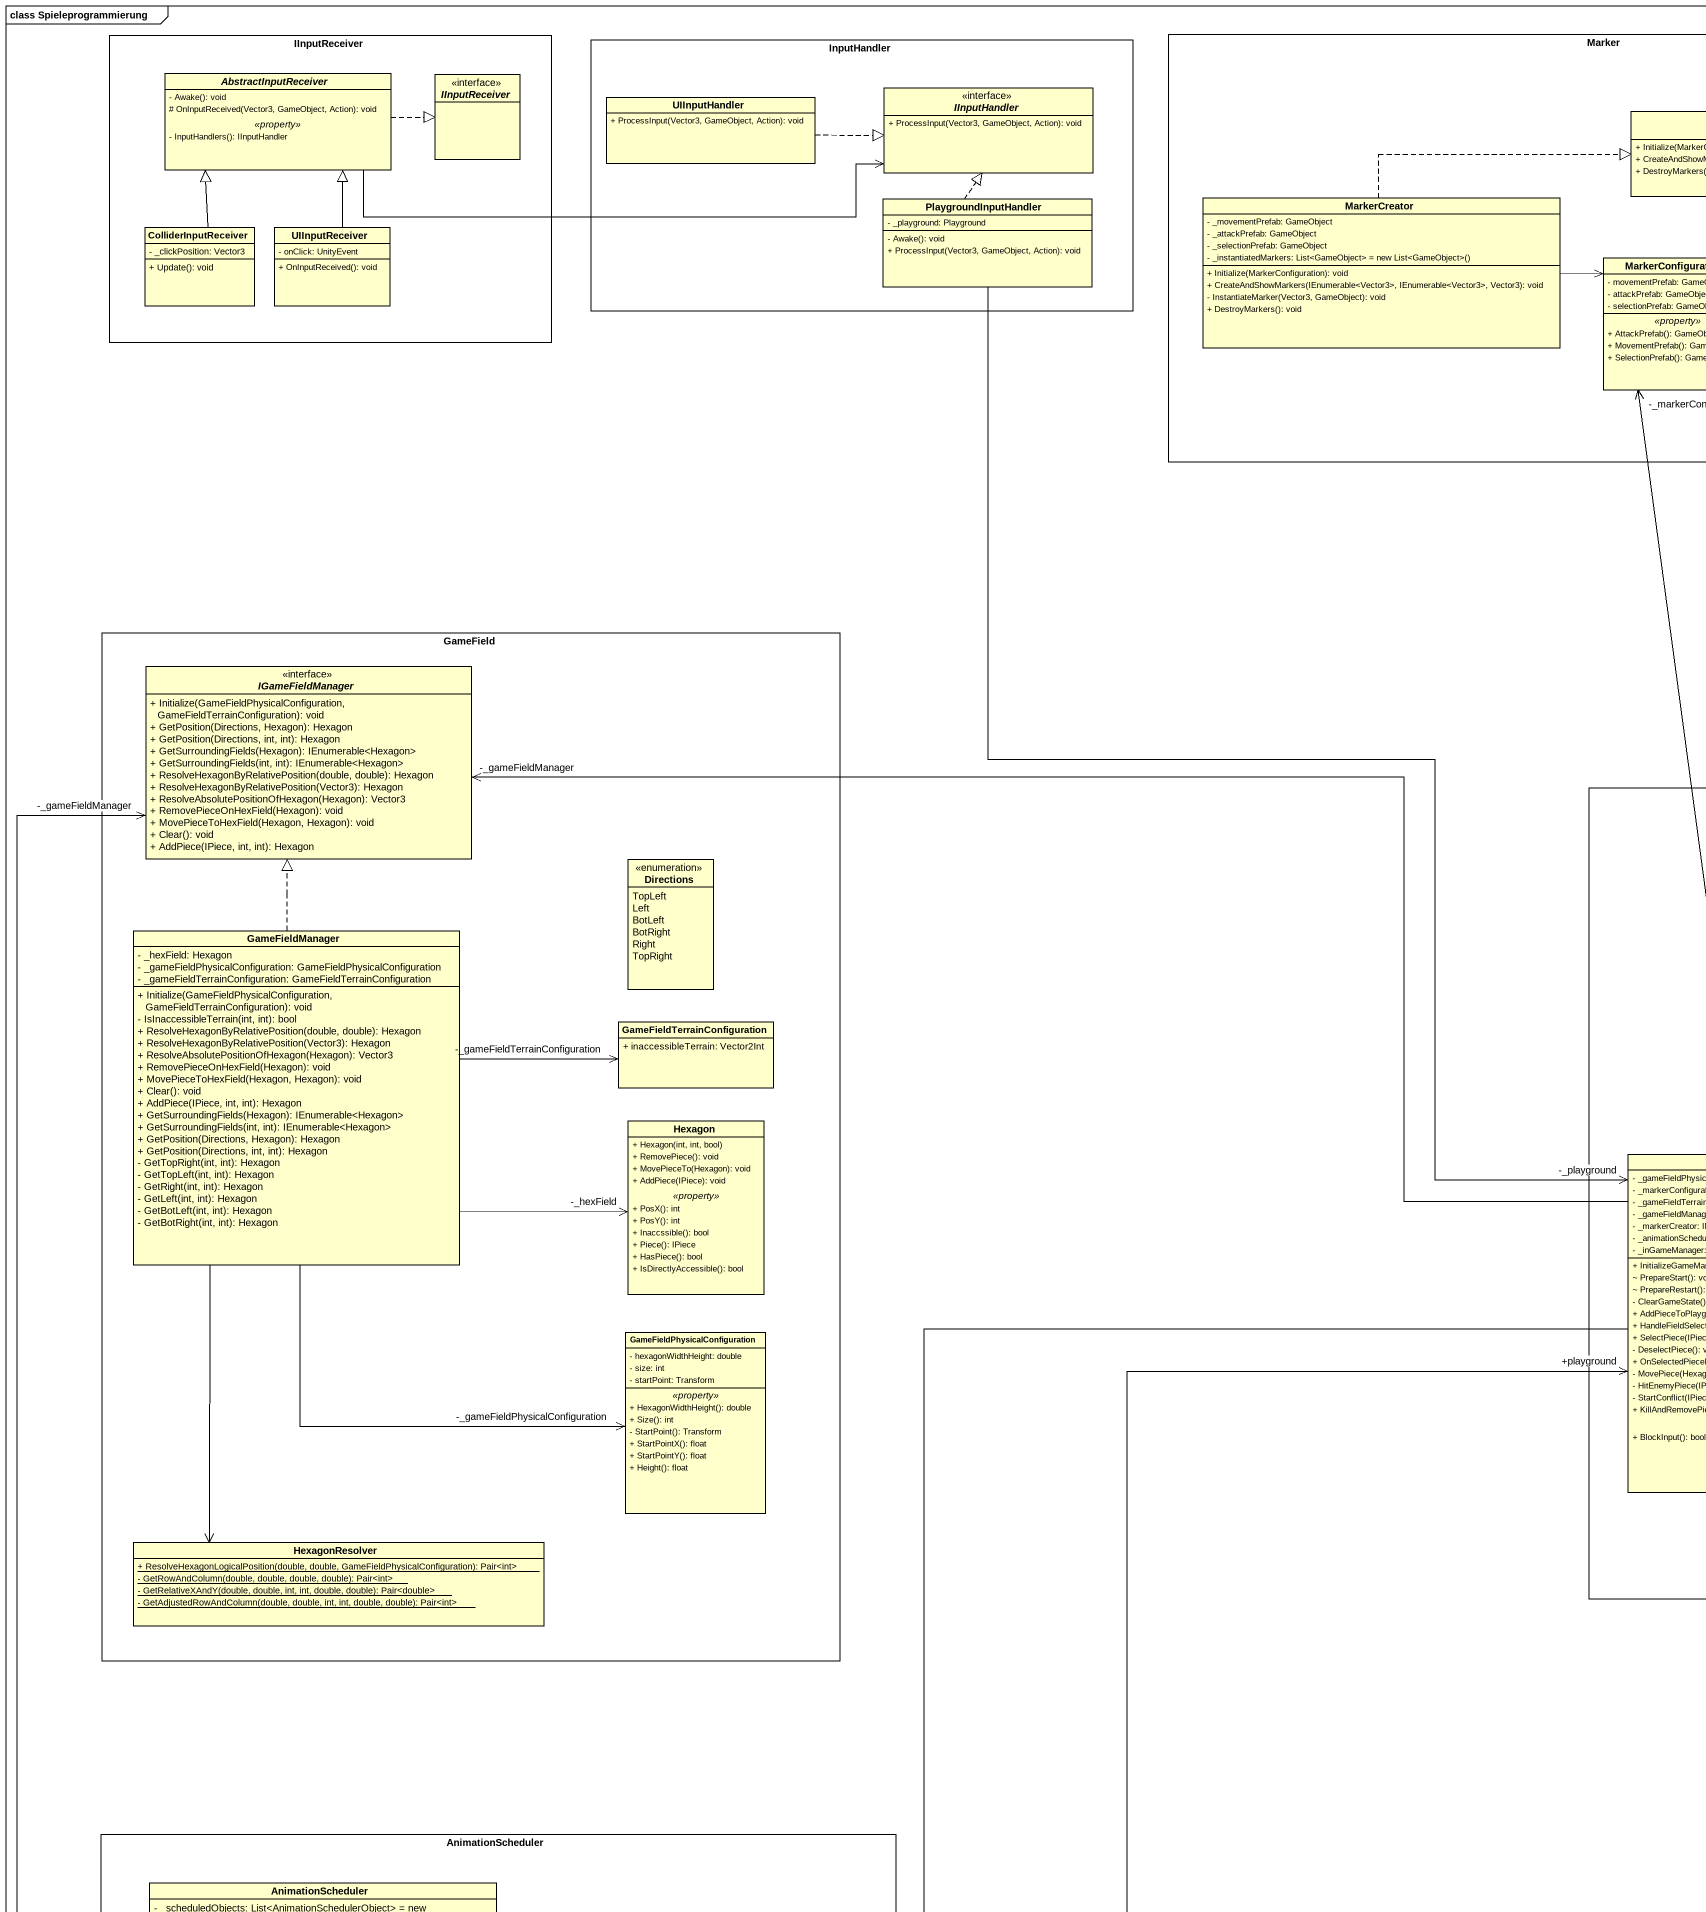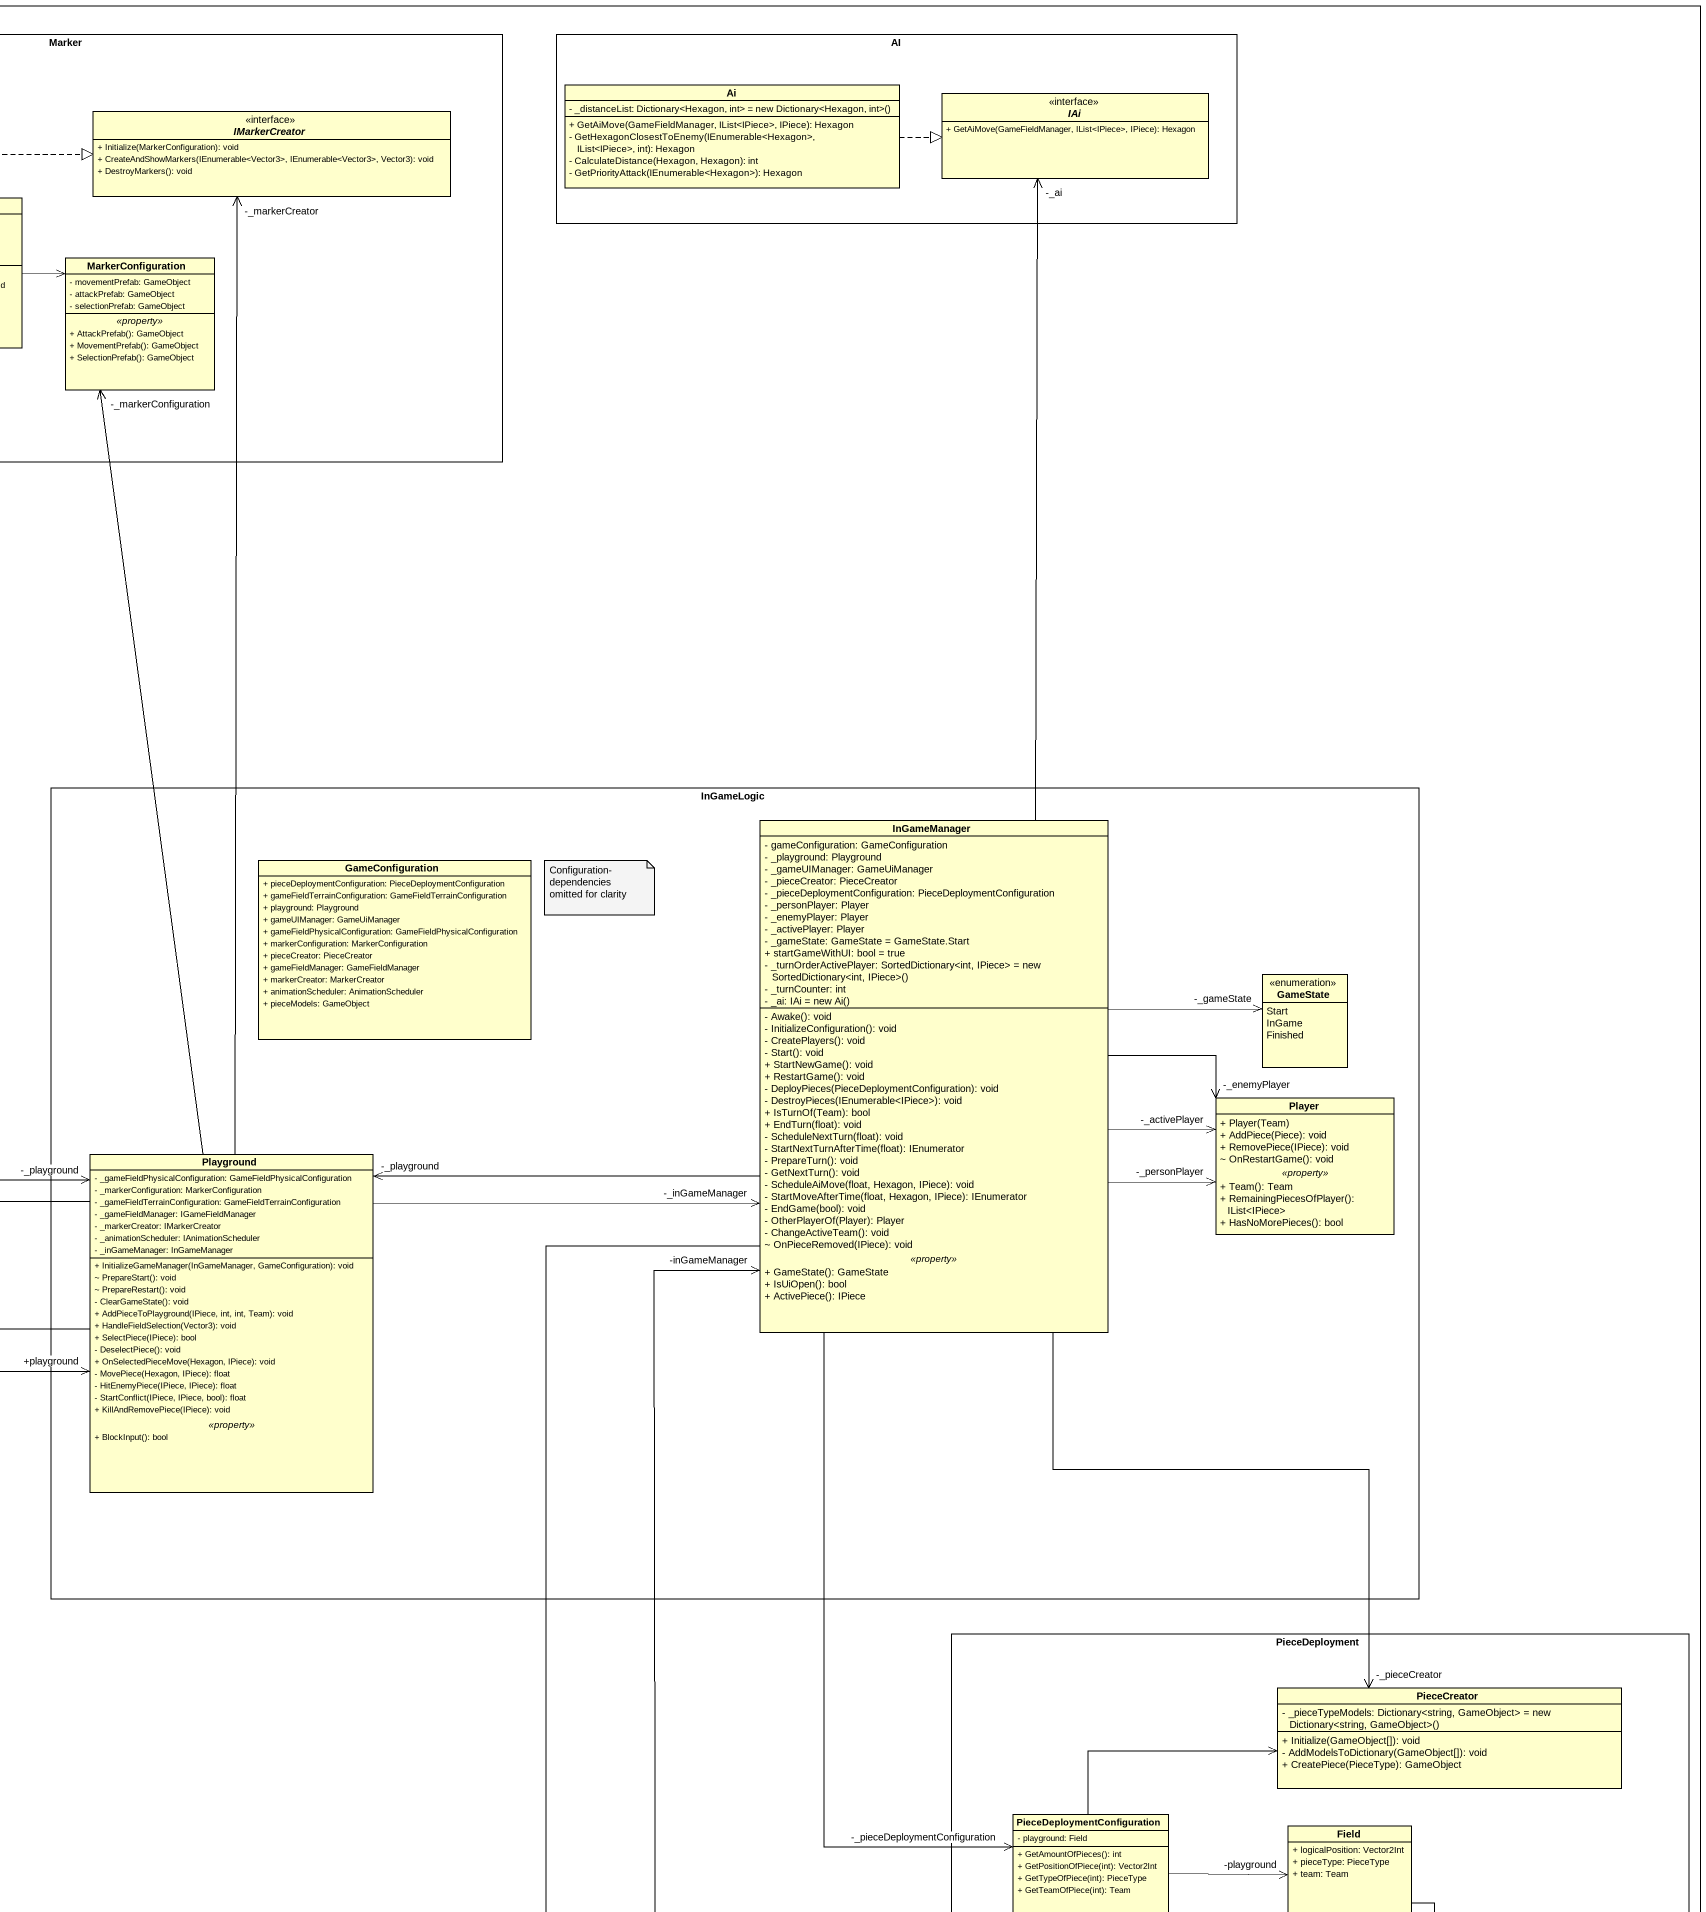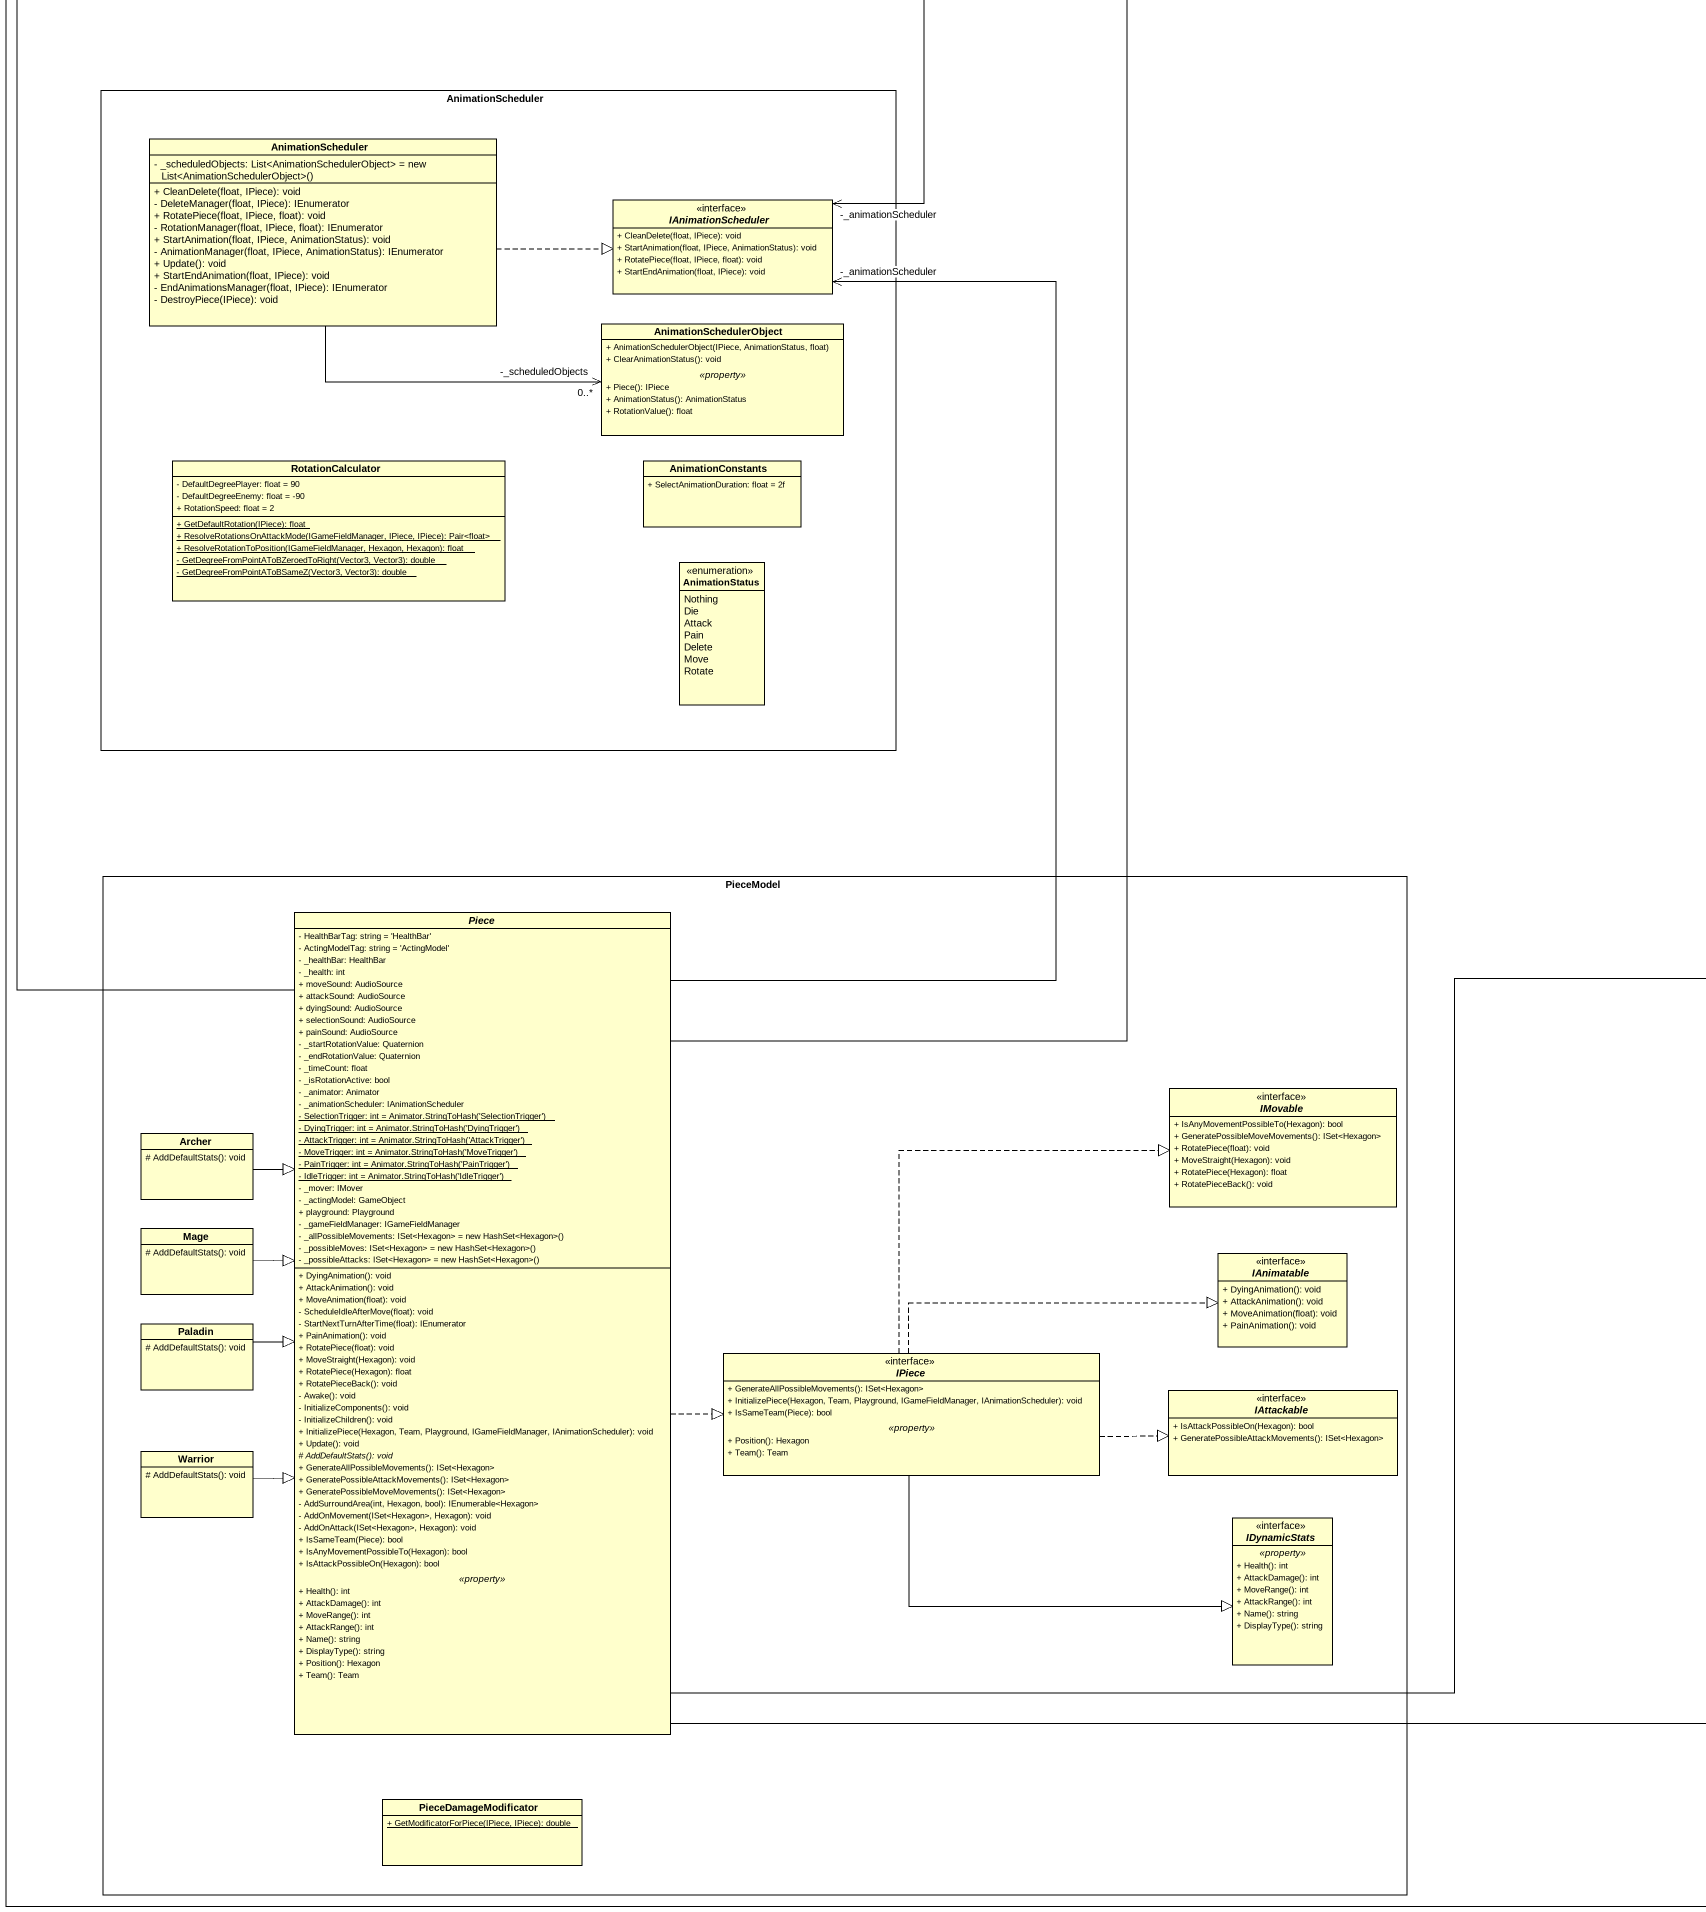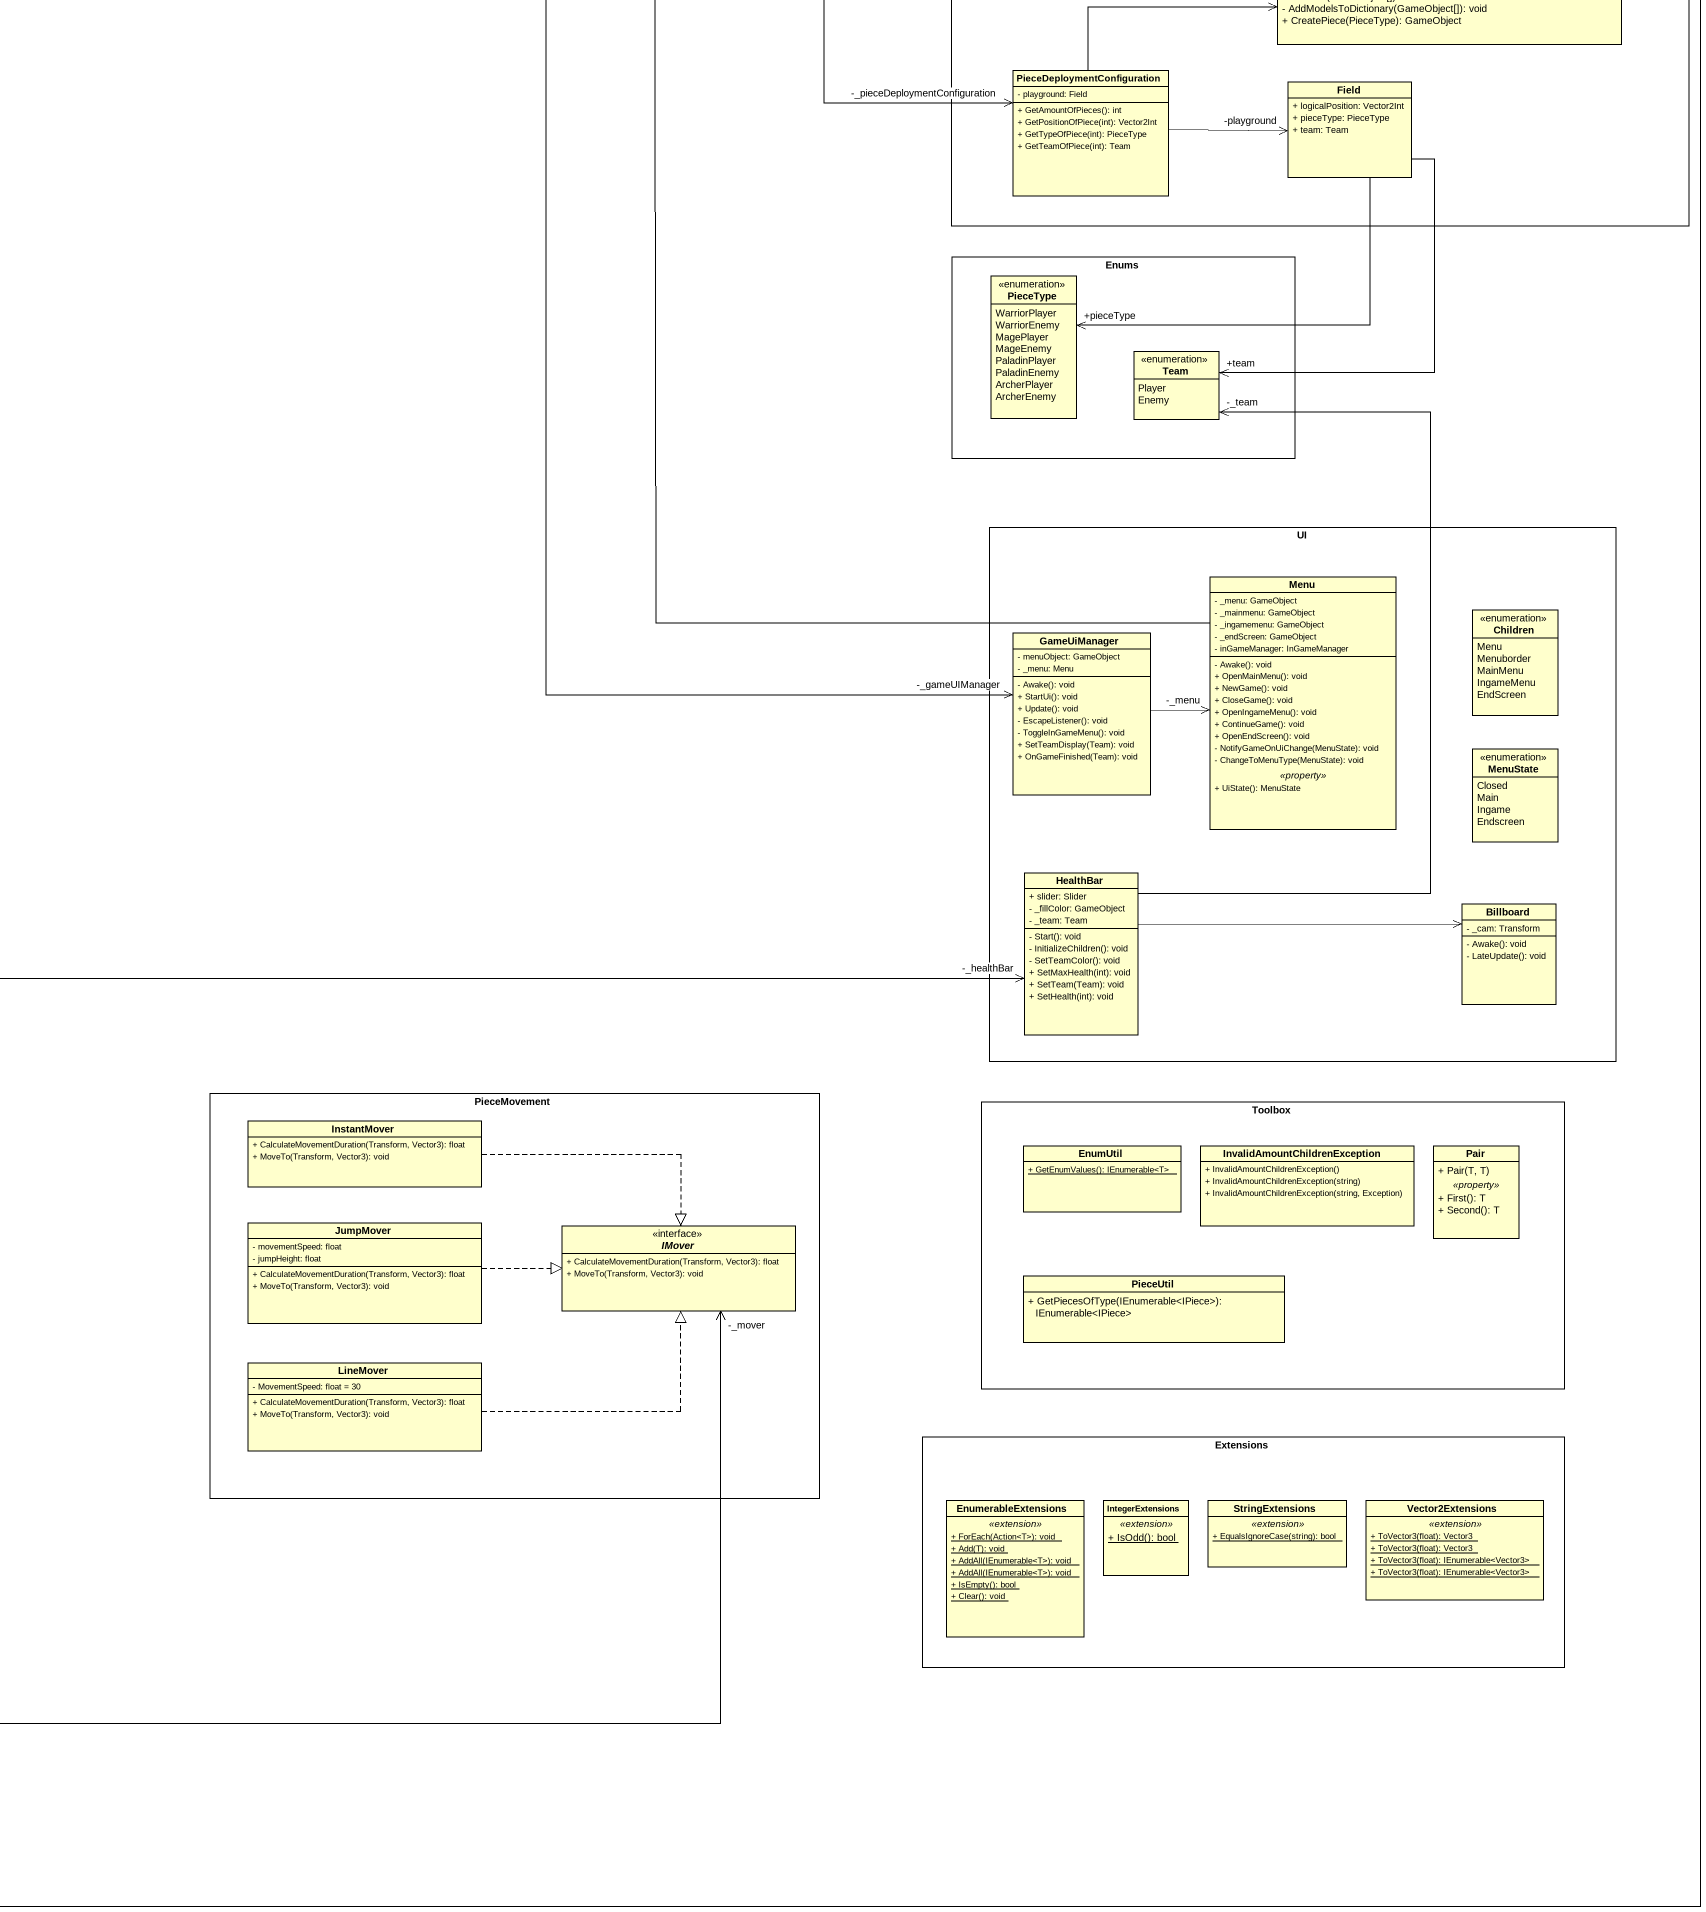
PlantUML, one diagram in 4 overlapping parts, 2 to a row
@startuml
mainframe class Spieleprogrammierung
hide circle
hide empty members
skinparam classAttributeIconSize 0
rectangle IInputReceiver {
  abstract class AbstractInputReceiver {
    - Awake(): void
    # OnInputReceived(Vector3, GameObject, Action): void
    .. <<property>> ..
    - InputHandlers(): IInputHandler
  }
  interface "IInputReceiver" as IInputReceiver_2
  class ColliderInputReceiver {
    - _clickPosition: Vector3
    + Update(): void
  }
  class UIInputReceiver {
    - onClick: UnityEvent
    + OnInputReceived(): void
  }
}
rectangle InputHandler {
  class UIInputHandler {
    + ProcessInput(Vector3, GameObject, Action): void
  }
  interface IInputHandler {
    + ProcessInput(Vector3, GameObject, Action): void
  }
  class PlaygroundInputHandler {
    - _playground: Playground
    - Awake(): void
    + ProcessInput(Vector3, GameObject, Action): void
  }
}
rectangle Marker {
  interface IMarkerCreator {
    + Initialize(MarkerConfiguration): void
    + CreateAndShowMarkers(IEnumerable<Vector3>, IEnumerable<Vector3>, Vector3): void
    + DestroyMarkers(): void
  }
  class MarkerCreator {
    - _movementPrefab: GameObject
    - _attackPrefab: GameObject
    - _selectionPrefab: GameObject
    {field} - _instantiatedMarkers: List<GameObject> = new List<GameObject>()
    + Initialize(MarkerConfiguration): void
    + CreateAndShowMarkers(IEnumerable<Vector3>, IEnumerable<Vector3>, Vector3): void
    - InstantiateMarker(Vector3, GameObject): void
    + DestroyMarkers(): void
  }
  class MarkerConfiguration {
    - movementPrefab: GameObject
    - attackPrefab: GameObject
    - selectionPrefab: GameObject
    .. <<property>> ..
    + AttackPrefab(): GameObject
    + MovementPrefab(): GameObject
    + SelectionPrefab(): GameObject
  }
}
rectangle AI {
  class Ai {
    {field} - _distanceList: Dictionary<Hexagon, int> = new Dictionary<Hexagon, int>()
    + GetAiMove(GameFieldManager, IList<IPiece>, IPiece): Hexagon
    - GetHexagonClosestToEnemy(IEnumerable<Hexagon>, IList<IPiece>, int): Hexagon
    - CalculateDistance(Hexagon, Hexagon): int
    - GetPriorityAttack(IEnumerable<Hexagon>): Hexagon
  }
  interface IAi {
    + GetAiMove(GameFieldManager, IList<IPiece>, IPiece): Hexagon
  }
}
rectangle GameField {
  interface IGameFieldManager {
    + Initialize(GameFieldPhysicalConfiguration, GameFieldTerrainConfiguration): void
    + GetPosition(Directions, Hexagon): Hexagon
    + GetPosition(Directions, int, int): Hexagon
    + GetSurroundingFields(Hexagon): IEnumerable<Hexagon>
    + GetSurroundingFields(int, int): IEnumerable<Hexagon>
    + ResolveHexagonByRelativePosition(double, double): Hexagon
    + ResolveHexagonByRelativePosition(Vector3): Hexagon
    + ResolveAbsolutePositionOfHexagon(Hexagon): Vector3
    + RemovePieceOnHexField(Hexagon): void
    + MovePieceToHexField(Hexagon, Hexagon): void
    + Clear(): void
    + AddPiece(IPiece, int, int): Hexagon
  }
  enum Directions {
    TopLeft
    Left
    BotLeft
    BotRight
    Right
    TopRight
  }
  class GameFieldManager {
    - _hexField: Hexagon
    - _gameFieldPhysicalConfiguration: GameFieldPhysicalConfiguration
    - _gameFieldTerrainConfiguration: GameFieldTerrainConfiguration
    + Initialize(GameFieldPhysicalConfiguration, GameFieldTerrainConfiguration): void
    - IsInaccessibleTerrain(int, int): bool
    + ResolveHexagonByRelativePosition(double, double): Hexagon
    + ResolveHexagonByRelativePosition(Vector3): Hexagon
    + ResolveAbsolutePositionOfHexagon(Hexagon): Vector3
    + RemovePieceOnHexField(Hexagon): void
    + MovePieceToHexField(Hexagon, Hexagon): void
    + Clear(): void
    + AddPiece(IPiece, int, int): Hexagon
    + GetSurroundingFields(Hexagon): IEnumerable<Hexagon>
    + GetSurroundingFields(int, int): IEnumerable<Hexagon>
    + GetPosition(Directions, Hexagon): Hexagon
    + GetPosition(Directions, int, int): Hexagon
    - GetTopRight(int, int): Hexagon
    - GetTopLeft(int, int): Hexagon
    - GetRight(int, int): Hexagon
    - GetLeft(int, int): Hexagon
    - GetBotLeft(int, int): Hexagon
    - GetBotRight(int, int): Hexagon
  }
  class "GameFieldTerrainConfiguration" as GameFieldTerrainConfiguratio {
    + inaccessibleTerrain: Vector2Int
  }
  class "Hexagon" as Hexagon_ {
    + Hexagon(int, int, bool)
    + RemovePiece(): void
    + MovePieceTo(Hexagon): void
    + AddPiece(IPiece): void
    .. <<property>> ..
    + PosX(): int
    + PosY(): int
    + Inaccssible(): bool
    + Piece(): IPiece
    + HasPiece(): bool
    + IsDirectlyAccessible(): bool
  }
  class "GameFieldPhysicalConfiguration" as GameFieldPhysicalConfigurati {
    - hexagonWidthHeight: double
    - size: int
    - startPoint: Transform
    .. <<property>> ..
    + HexagonWidthHeight(): double
    + Size(): int
    - StartPoint(): Transform
    + StartPointX(): float
    + StartPointY(): float
    + Height(): float
  }
  class HexagonResolver {
    {static} + ResolveHexagonLogicalPosition(double, double, GameFieldPhysicalConfiguration): Pair<int>
    {static} - GetRowAndColumn(double, double, double, double): Pair<int>
    {static} - GetRelativeXAndY(double, double, int, int, double, double): Pair<double>
    {static} - GetAdjustedRowAndColumn(double, double, int, int, double, double): Pair<int>
  }
}
rectangle InGameLogic {
  class InGameManager {
    - gameConfiguration: GameConfiguration
    - _playground: Playground
    - _gameUIManager: GameUiManager
    - _pieceCreator: PieceCreator
    - _pieceDeploymentConfiguration: PieceDeploymentConfiguration
    - _personPlayer: Player
    - _enemyPlayer: Player
    - _activePlayer: Player
    - _gameState: GameState = GameState.Start
    + startGameWithUI: bool = true
    {field} - _turnOrderActivePlayer: SortedDictionary<int, IPiece> = new SortedDictionary<int, IPiece>()
    - _turnCounter: int
    {field} - _ai: IAi = new Ai()
    --
    - Awake(): void
    - InitializeConfiguration(): void
    - CreatePlayers(): void
    - Start(): void
    + StartNewGame(): void
    + RestartGame(): void
    - DeployPieces(PieceDeploymentConfiguration): void
    - DestroyPieces(IEnumerable<IPiece>): void
    + IsTurnOf(Team): bool
    + EndTurn(float): void
    - ScheduleNextTurn(float): void
    - StartNextTurnAfterTime(float): IEnumerator
    - PrepareTurn(): void
    - GetNextTurn(): void
    - ScheduleAiMove(float, Hexagon, IPiece): void
    - StartMoveAfterTime(float, Hexagon, IPiece): IEnumerator
    - EndGame(bool): void
    - OtherPlayerOf(Player): Player
    - ChangeActiveTeam(): void
    ~ OnPieceRemoved(IPiece): void
    .. <<property>> ..
    + GameState(): GameState
    + IsUiOpen(): bool
    + ActivePiece(): IPiece
  }
  class GameConfiguration {
    + pieceDeploymentConfiguration: PieceDeploymentConfiguration
    + gameFieldTerrainConfiguration: GameFieldTerrainConfiguration
    + playground: Playground
    + gameUIManager: GameUiManager
    + gameFieldPhysicalConfiguration: GameFieldPhysicalConfiguration
    + markerConfiguration: MarkerConfiguration
    + pieceCreator: PieceCreator
    + gameFieldManager: GameFieldManager
    + markerCreator: MarkerCreator
    + animationScheduler: AnimationScheduler
    + pieceModels: GameObject
  }
  enum GameState {
    Start
    InGame
    Finished
  }
  class Player {
    + Player(Team)
    + AddPiece(Piece): void
    + RemovePiece(IPiece): void
    ~ OnRestartGame(): void
    .. <<property>> ..
    + Team(): Team
    + RemainingPiecesOfPlayer(): IList<IPiece>
    + HasNoMorePieces(): bool
  }
  class Playground {
    - _gameFieldPhysicalConfiguration: GameFieldPhysicalConfiguration
    - _markerConfiguration: MarkerConfiguration
    - _gameFieldTerrainConfiguration: GameFieldTerrainConfiguration
    - _gameFieldManager: IGameFieldManager
    - _markerCreator: IMarkerCreator
    - _animationScheduler: IAnimationScheduler
    - _inGameManager: InGameManager
    --
    + InitializeGameManager(InGameManager, GameConfiguration): void
    ~ PrepareStart(): void
    ~ PrepareRestart(): void
    - ClearGameState(): void
    + AddPieceToPlayground(IPiece, int, int, Team): void
    + HandleFieldSelection(Vector3): void
    + SelectPiece(IPiece): bool
    - DeselectPiece(): void
    + OnSelectedPieceMove(Hexagon, IPiece): void
    - MovePiece(Hexagon, IPiece): float
    - HitEnemyPiece(IPiece, IPiece): float
    - StartConflict(IPiece, IPiece, bool): float
    + KillAndRemovePiece(IPiece): void
    .. <<property>> ..
    + BlockInput(): bool
  }
}
rectangle PieceDeployment {
  class PieceCreator {
    {field} - _pieceTypeModels: Dictionary<string, GameObject> = new Dictionary<string, GameObject>()
    + Initialize(GameObject[]): void
    - AddModelsToDictionary(GameObject[]): void
    + CreatePiece(PieceType): GameObject
  }
  class PieceDeploymentConfiguration {
    - playground: Field
    + GetAmountOfPieces(): int
    + GetPositionOfPiece(int): Vector2Int
    + GetTypeOfPiece(int): PieceType
    + GetTeamOfPiece(int): Team
  }
  class Field {
    + logicalPosition: Vector2Int
    + pieceType: PieceType
    + team: Team
  }
}
rectangle AnimationScheduler {
  class "AnimationScheduler" as AnimationScheduler_2 {
    {field} - _scheduledObjects: List<AnimationSchedulerObject> = new List<AnimationSchedulerObject>()
    + CleanDelete(float, IPiece): void
    - DeleteManager(float, IPiece): IEnumerator
    + RotatePiece(float, IPiece, float): void
    - RotationManager(float, IPiece, float): IEnumerator
    + StartAnimation(float, IPiece, AnimationStatus): void
    - AnimationManager(float, IPiece, AnimationStatus): IEnumerator
    + Update(): void
    + StartEndAnimation(float, IPiece): void
    - EndAnimationsManager(float, IPiece): IEnumerator
    - DestroyPiece(IPiece): void
  }
  interface IAnimationScheduler {
    + CleanDelete(float, IPiece): void
    + StartAnimation(float, IPiece, AnimationStatus): void
    + RotatePiece(float, IPiece, float): void
    + StartEndAnimation(float, IPiece): void
  }
  class AnimationSchedulerObject {
    + AnimationSchedulerObject(IPiece, AnimationStatus, float)
    + ClearAnimationStatus(): void
    .. <<property>> ..
    + Piece(): IPiece
    + AnimationStatus(): AnimationStatus
    + RotationValue(): float
  }
  class RotationCalculator {
    - DefaultDegreePlayer: float = 90
    - DefaultDegreeEnemy: float = -90
    + RotationSpeed: float = 2
    {static} + GetDefaultRotation(IPiece): float
    {static} + ResolveRotationsOnAttackMode(IGameFieldManager, IPiece, IPiece): Pair<float>
    {static} + ResolveRotationToPosition(IGameFieldManager, Hexagon, Hexagon): float
    {static} - GetDegreeFromPointAToBZeroedToRight(Vector3, Vector3): double
    {static} - GetDegreeFromPointAToBSameZ(Vector3, Vector3): double
  }
  class AnimationConstants {
    + SelectAnimationDuration: float = 2f
  }
  enum AnimationStatus {
    Nothing
    Die
    Attack
    Pain
    Delete
    Move
    Rotate
  }
}
rectangle Enums {
  enum PieceType {
    WarriorPlayer
    WarriorEnemy
    MagePlayer
    MageEnemy
    PaladinPlayer
    PaladinEnemy
    ArcherPlayer
    ArcherEnemy
  }
  enum Team {
    Player
    Enemy
  }
}
rectangle UI {
  class Menu {
    - _menu: GameObject
    - _mainmenu: GameObject
    - _ingamemenu: GameObject
    - _endScreen: GameObject
    - inGameManager: InGameManager
    --
    - Awake(): void
    + OpenMainMenu(): void
    + NewGame(): void
    + CloseGame(): void
    + OpenIngameMenu(): void
    + ContinueGame(): void
    + OpenEndScreen(): void
    - NotifyGameOnUiChange(MenuState): void
    - ChangeToMenuType(MenuState): void
    .. <<property>> ..
    + UiState(): MenuState
  }
  enum Children {
    Menu
    Menuborder
    MainMenu
    IngameMenu
    EndScreen
  }
  class GameUiManager {
    - menuObject: GameObject
    - _menu: Menu
    - Awake(): void
    + StartUi(): void
    + Update(): void
    - EscapeListener(): void
    - ToggleInGameMenu(): void
    + SetTeamDisplay(Team): void
    + OnGameFinished(Team): void
  }
  enum MenuState {
    Closed
    Main
    Ingame
    Endscreen
  }
  class HealthBar {
    + slider: Slider
    - _fillColor: GameObject
    - _team: Team
    - Start(): void
    - InitializeChildren(): void
    - SetTeamColor(): void
    + SetMaxHealth(int): void
    + SetTeam(Team): void
    + SetHealth(int): void
  }
  class Billboard {
    - _cam: Transform
    - Awake(): void
    - LateUpdate(): void
  }
}
rectangle PieceModel {
  abstract class Piece {
    - HealthBarTag: string = 'HealthBar'
    - ActingModelTag: string = 'ActingModel'
    - _healthBar: HealthBar
    - _health: int
    + moveSound: AudioSource
    + attackSound: AudioSource
    + dyingSound: AudioSource
    + selectionSound: AudioSource
    + painSound: AudioSource
    - _startRotationValue: Quaternion
    - _endRotationValue: Quaternion
    - _timeCount: float
    - _isRotationActive: bool
    - _animator: Animator
    - _animationScheduler: IAnimationScheduler
    {static} {field} - SelectionTrigger: int = Animator.StringToHash('SelectionTrigger')
    {static} {field} - DyingTrigger: int = Animator.StringToHash('DyingTrigger')
    {static} {field} - AttackTrigger: int = Animator.StringToHash('AttackTrigger')
    {static} {field} - MoveTrigger: int = Animator.StringToHash('MoveTrigger')
    {static} {field} - PainTrigger: int = Animator.StringToHash('PainTrigger')
    {static} {field} - IdleTrigger: int = Animator.StringToHash('IdleTrigger')
    - _mover: IMover
    - _actingModel: GameObject
    + playground: Playground
    - _gameFieldManager: IGameFieldManager
    {field} - _allPossibleMovements: ISet<Hexagon> = new HashSet<Hexagon>()
    {field} - _possibleMoves: ISet<Hexagon> = new HashSet<Hexagon>()
    {field} - _possibleAttacks: ISet<Hexagon> = new HashSet<Hexagon>()
    --
    + DyingAnimation(): void
    + AttackAnimation(): void
    + MoveAnimation(float): void
    - ScheduleIdleAfterMove(float): void
    - StartNextTurnAfterTime(float): IEnumerator
    + PainAnimation(): void
    + RotatePiece(float): void
    + MoveStraight(Hexagon): void
    + RotatePiece(Hexagon): float
    + RotatePieceBack(): void
    - Awake(): void
    - InitializeComponents(): void
    - InitializeChildren(): void
    + InitializePiece(Hexagon, Team, Playground, IGameFieldManager, IAnimationScheduler): void
    + Update(): void
    {abstract} # AddDefaultStats(): void
    + GenerateAllPossibleMovements(): ISet<Hexagon>
    + GeneratePossibleAttackMovements(): ISet<Hexagon>
    + GeneratePossibleMoveMovements(): ISet<Hexagon>
    - AddSurroundArea(int, Hexagon, bool): IEnumerable<Hexagon>
    - AddOnMovement(ISet<Hexagon>, Hexagon): void
    - AddOnAttack(ISet<Hexagon>, Hexagon): void
    + IsSameTeam(Piece): bool
    + IsAnyMovementPossibleTo(Hexagon): bool
    + IsAttackPossibleOn(Hexagon): bool
    .. <<property>> ..
    + Health(): int
    + AttackDamage(): int
    + MoveRange(): int
    + AttackRange(): int
    + Name(): string
    + DisplayType(): string
    + Position(): Hexagon
    + Team(): Team
  }
  interface IMovable {
    + IsAnyMovementPossibleTo(Hexagon): bool
    + GeneratePossibleMoveMovements(): ISet<Hexagon>
    + RotatePiece(float): void
    + MoveStraight(Hexagon): void
    + RotatePiece(Hexagon): float
    + RotatePieceBack(): void
  }
  class Archer {
    # AddDefaultStats(): void
  }
  class Mage {
    # AddDefaultStats(): void
  }
  interface IAnimatable {
    + DyingAnimation(): void
    + AttackAnimation(): void
    + MoveAnimation(float): void
    + PainAnimation(): void
  }
  class Paladin {
    # AddDefaultStats(): void
  }
  interface IPiece {
    + GenerateAllPossibleMovements(): ISet<Hexagon>
    + InitializePiece(Hexagon, Team, Playground, IGameFieldManager, IAnimationScheduler): void
    + IsSameTeam(Piece): bool
    .. <<property>> ..
    + Position(): Hexagon
    + Team(): Team
  }
  interface IAttackable {
    + IsAttackPossibleOn(Hexagon): bool
    + GeneratePossibleAttackMovements(): ISet<Hexagon>
  }
  class Warrior {
    # AddDefaultStats(): void
  }
  interface IDynamicStats {
    .. <<property>> ..
    + Health(): int
    + AttackDamage(): int
    + MoveRange(): int
    + AttackRange(): int
    + Name(): string
    + DisplayType(): string
  }
  class PieceDamageModificator {
    {static} + GetModificatorForPiece(IPiece, IPiece): double
  }
}
rectangle PieceMovement {
  class InstantMover {
    + CalculateMovementDuration(Transform, Vector3): float
    + MoveTo(Transform, Vector3): void
  }
  class JumpMover {
    - movementSpeed: float
    - jumpHeight: float
    + CalculateMovementDuration(Transform, Vector3): float
    + MoveTo(Transform, Vector3): void
  }
  interface IMover {
    + CalculateMovementDuration(Transform, Vector3): float
    + MoveTo(Transform, Vector3): void
  }
  class LineMover {
    - MovementSpeed: float = 30
    + CalculateMovementDuration(Transform, Vector3): float
    + MoveTo(Transform, Vector3): void
  }
}
rectangle Toolbox {
  class EnumUtil {
    {static} + GetEnumValues(): IEnumerable<T>
  }
  class "InvalidAmountChildrenException" as InvalidAmountChildrenExcepti {
    + InvalidAmountChildrenException()
    + InvalidAmountChildrenException(string)
    + InvalidAmountChildrenException(string, Exception)
  }
  class Pair {
    + Pair(T, T)
    .. <<property>> ..
    + First(): T
    + Second(): T
  }
  class PieceUtil {
    + GetPiecesOfType(IEnumerable<IPiece>): IEnumerable<IPiece>
  }
}
rectangle Extensions {
  class EnumerableExtensions {
    .. <<extension>> ..
    {static} + ForEach(Action<T>): void
    {static} + Add(T): void
    {static} + AddAll(IEnumerable<T>): void
    {static} + AddAll(IEnumerable<T>): void
    {static} + IsEmpty(): bool
    {static} + Clear(): void
  }
  class IntegerExtensions {
    .. <<extension>> ..
    {static} + IsOdd(): bool
  }
  class StringExtensions {
    .. <<extension>> ..
    {static} + EqualsIgnoreCase(string): bool
  }
  class Vector2Extensions {
    .. <<extension>> ..
    {static} + ToVector3(float): Vector3
    {static} + ToVector3(float): Vector3
    {static} + ToVector3(float): IEnumerable<Vector3>
    {static} + ToVector3(float): IEnumerable<Vector3>
  }
}
AbstractInputReceiver .right.|> IInputReceiver_2
AbstractInputReceiver -right-> IInputHandler
UIInputHandler .right.|> IInputHandler
Ai .right.|> IAi
ColliderInputReceiver -up-|> AbstractInputReceiver
UIInputReceiver -up-|> AbstractInputReceiver
PlaygroundInputHandler .up.|> IInputHandler
PlaygroundInputHandler --> "-_playground" Playground
MarkerCreator .right.|> IMarkerCreator
MarkerCreator -right-> MarkerConfiguration
InGameManager -up-> "-_ai" IAi
InGameManager -right-> "-_gameState" GameState
InGameManager -right-> "-_activePlayer" Player
InGameManager -right-> "-_enemyPlayer" Player
InGameManager -right-> "-_personPlayer" Player
InGameManager -left-> "-_playground" Playground
InGameManager --> "-_pieceCreator" PieceCreator
InGameManager --> "-_pieceDeploymentConfiguration" PieceDeploymentConfiguration
InGameManager --> "-_gameUIManager" GameUiManager
GameFieldManager .up.|> IGameFieldManager
GameFieldManager -right-> "-_gameFieldTerrainConfiguration" GameFieldTerrainConfiguratio
GameFieldManager -right-> "-_hexField" Hexagon_
GameFieldManager --> "-_gameFieldPhysicalConfiguration" GameFieldPhysicalConfigurati
GameFieldManager --> HexagonResolver
Playground -up-> "-_markerCreator" IMarkerCreator
Playground -up-> "-_markerConfiguration" MarkerConfiguration
Playground -left-> "-_gameFieldManager" IGameFieldManager
Playground -right-> "-_inGameManager" InGameManager
Playground --> "-_animationScheduler" IAnimationScheduler
PieceDeploymentConfiguration -right-> PieceCreator
PieceDeploymentConfiguration -right-> "-playground" Field
Field --> "+pieceType" PieceType
Field --> "+team" Team
AnimationScheduler_2 .right.|> IAnimationScheduler
AnimationScheduler_2 -right-> "-_scheduledObjects\n0..*" AnimationSchedulerObject
Menu -up-> "-inGameManager" InGameManager
GameUiManager -right-> "-_menu" Menu
HealthBar -up-> "-_team" Team
HealthBar -right-> Billboard
Piece -up-> "-_gameFieldManager" IGameFieldManager
Piece -up-> "+playground" Playground
Piece -up-> "-_animationScheduler" IAnimationScheduler
Piece -right-> "-_healthBar" HealthBar
Piece -right-> "-_mover" IMover
Piece .right.|> IPiece
Archer -right-|> Piece
InstantMover .right.|> IMover
Mage -right-|> Piece
JumpMover .right.|> IMover
Paladin -right-|> Piece
IPiece .up.|> IMovable
IPiece .right.|> IAnimatable
IPiece .right.|> IAttackable
IPiece -right-|> IDynamicStats
LineMover .right.|> IMover
Warrior -right-|> Piece
note as N1
  Configuration-dependencies omitted for clarity
end note
@enduml
